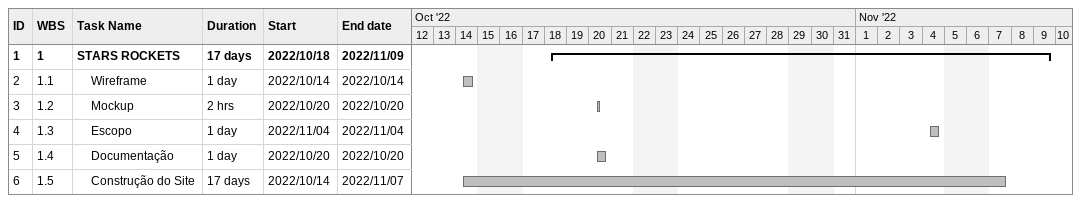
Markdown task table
| ID | WBS | Task | Duration | Start | Finish |
|---|---|---|---|---|---|
| 1 | 1 | **STARS ROCKETS** | 17d | 2022-10-18 | 2022-11-09 |
| 2 | 1.1 | Wireframe | 1d | 2022-10-14 | 2022-10-14 |
| 3 | 1.2 | Mockup | 2h | 2022-10-20 | 2022-10-20 |
| 4 | 1.3 | Escopo | 1d | 2022-11-04 | 2022-11-04 |
| 5 | 1.4 | Documentação | 1d | 2022-10-20 | 2022-10-20 |
| 6 | 1.5 | Construção do Site | 17d | 2022-10-14 | 2022-11-07 |
